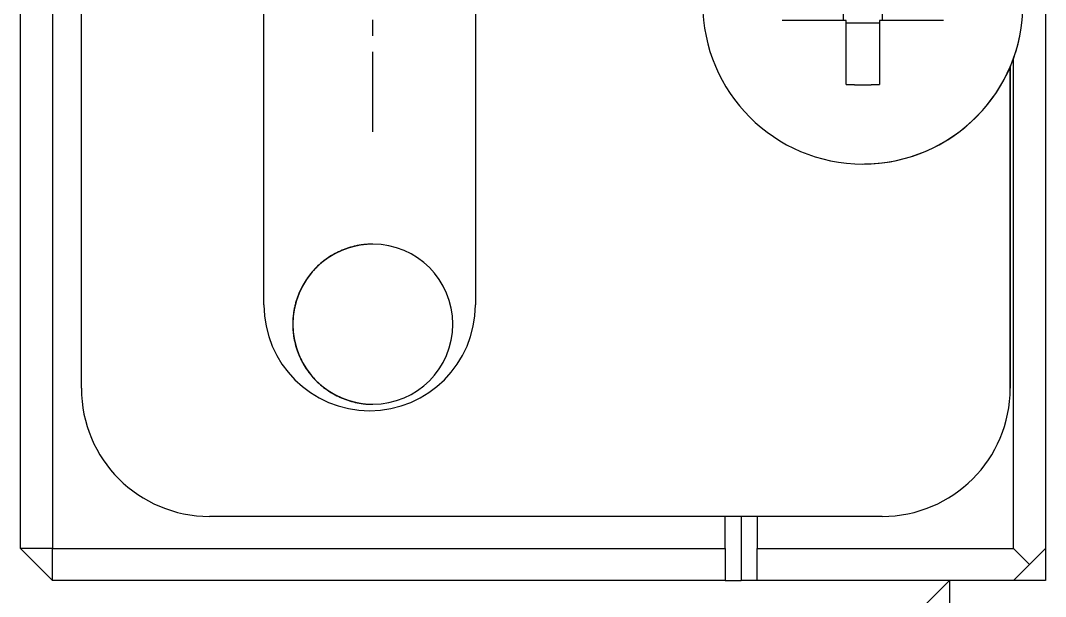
# Model space of a CAD drawing. Extents: x 67 to 344, y 71 to 375.
# Drawn here: x 225.32 to 241.32, y 144.33 to 153.32 of the extents above; entities that cross this region are included whole.
import ezdxf

# ---------------------------------------------------------------- set-up
doc = ezdxf.new("R2010")
doc.units = 0
doc.linetypes.add('CENTER', pattern=[2, 1.25, -0.25, 0.25, -0.25])
doc.layers.get('0').update_dxf_attribs({"linetype": 'CONTINUOUS'})

msp = doc.modelspace()

# ---------------------------------------------------------------- linework, layer by layer
at = {"color": 7, "linetype": 'CONTINUOUS'}
for p, q in [((225.321, 145.078), (225.321, 184.078)), ((241.321, 183.578), (241.321, 144.578)), ((225.821, 158.532), (225.821, 145.078)), ((226.271, 147.578), (226.271, 156.504)), ((229.121, 148.878), (229.121, 153.875)), ((229.121, 148.878), (229.121, 153.875)), ((232.421, 153.841), (232.421, 148.878)), ((238.17, 153.318), (238.17, 153.838)), ((238.772, 153.838), (238.772, 153.318)), ((238.211, 153.318), (237.212, 153.318)), ((238.211, 152.319), (238.211, 153.318)), ((238.211, 153.276), (238.211, 153.318)), ((238.731, 153.318), (238.731, 152.319)), ((239.73, 153.318), (238.731, 153.318)), ((238.211, 152.319), (238.211, 153.276)), ((238.731, 153.276), (238.211, 153.276)), ((240.821, 145.078), (240.821, 152.725)), ((240.771, 147.578), (240.771, 152.598)), ((240.771, 152.598), (240.771, 147.578)), ((238.771, 145.578), (228.271, 145.578)), ((236.321, 145.078), (236.321, 145.578)), ((236.571, 145.578), (236.571, 144.578)), ((236.821, 145.578), (236.821, 145.078)), ((225.821, 145.078), (225.321, 145.078)), ((225.821, 144.578), (225.321, 145.078)), ((225.821, 145.078), (236.321, 145.078)), ((225.821, 144.578), (225.821, 145.078)), ((236.321, 145.078), (236.321, 144.578)), ((236.821, 145.078), (240.821, 145.078)), ((236.821, 144.578), (236.821, 145.078)), ((240.821, 145.078), (241.071, 144.828)), ((240.971, 144.728), (241.321, 145.077)), ((241.321, 145.077), (240.972, 144.728)), ((241.071, 144.828), (241.321, 145.078)), ((241.321, 145.077), (241.072, 144.828)), ((241.071, 144.828), (240.821, 144.578)), ((240.822, 144.578), (241.072, 144.828)), ((240.971, 144.728), (240.972, 144.728)), ((240.972, 144.728), (240.972, 144.728)), ((229.621, 144.578), (225.821, 144.578)), ((229.622, 144.578), (229.621, 144.578)), ((236.321, 144.578), (229.622, 144.578)), ((236.322, 144.578), (236.571, 144.578)), ((236.821, 144.578), (236.571, 144.578)), ((239.621, 144.578), (236.821, 144.578)), ((239.321, 144.078), (239.821, 144.578)), ((239.622, 144.578), (239.621, 144.578)), ((239.821, 144.578), (239.622, 144.578)), ((239.821, 144.578), (239.821, 110.578)), ((241.321, 144.578), (239.821, 144.578))]:
    msp.add_line(p, q, dxfattribs=at)
at = {"color": 1, "linetype": 'CENTER'}
msp.add_line((230.821, 151.578), (230.821, 165.578), dxfattribs=at)
at = {"color": 7, "linetype": 'CONTINUOUS'}
for points in [[(238.211, 152.319, 0), (238.215, 152.319, 0), (238.219, 152.319, 0), (238.223, 152.319, 0), (238.227, 152.319, 0), (238.231, 152.318, 0), (238.235, 152.318, 0), (238.239, 152.318, 0), (238.243, 152.318, 0), (238.248, 152.318, 0), (238.252, 152.318, 0), (238.256, 152.318, 0), (238.26, 152.318, 0), (238.264, 152.318, 0), (238.268, 152.318, 0), (238.272, 152.318, 0), (238.276, 152.318, 0), (238.28, 152.317, 0), (238.284, 152.317, 0), (238.288, 152.317, 0), (238.292, 152.317, 0), (238.296, 152.317, 0), (238.3, 152.317, 0), (238.304, 152.317, 0), (238.308, 152.317, 0), (238.313, 152.317, 0), (238.317, 152.317, 0), (238.321, 152.317, 0), (238.325, 152.317, 0), (238.329, 152.317, 0), (238.333, 152.317, 0), (238.337, 152.317, 0), (238.341, 152.316, 0), (238.345, 152.316, 0), (238.349, 152.316, 0), (238.353, 152.316, 0), (238.357, 152.316, 0), (238.361, 152.316, 0), (238.365, 152.316, 0), (238.369, 152.316, 0), (238.373, 152.316, 0), (238.378, 152.316, 0), (238.382, 152.316, 0), (238.386, 152.316, 0), (238.39, 152.316, 0), (238.394, 152.316, 0), (238.398, 152.316, 0), (238.402, 152.316, 0), (238.406, 152.316, 0), (238.41, 152.316, 0), (238.414, 152.316, 0), (238.418, 152.316, 0), (238.422, 152.316, 0), (238.426, 152.316, 0), (238.43, 152.316, 0), (238.434, 152.316, 0), (238.438, 152.316, 0), (238.443, 152.316, 0), (238.447, 152.316, 0), (238.451, 152.316, 0), (238.455, 152.316, 0), (238.459, 152.316, 0), (238.463, 152.316, 0), (238.467, 152.316, 0), (238.471, 152.316, 0), (238.475, 152.316, 0), (238.479, 152.316, 0), (238.483, 152.316, 0), (238.487, 152.316, 0), (238.491, 152.316, 0), (238.495, 152.316, 0), (238.499, 152.316, 0), (238.504, 152.316, 0), (238.508, 152.316, 0), (238.512, 152.316, 0), (238.516, 152.316, 0), (238.52, 152.316, 0), (238.524, 152.316, 0), (238.528, 152.316, 0), (238.532, 152.316, 0), (238.536, 152.316, 0), (238.54, 152.316, 0), (238.544, 152.316, 0), (238.548, 152.316, 0), (238.552, 152.316, 0), (238.556, 152.316, 0), (238.56, 152.316, 0), (238.565, 152.316, 0), (238.569, 152.316, 0), (238.573, 152.316, 0), (238.577, 152.316, 0), (238.581, 152.316, 0), (238.585, 152.316, 0), (238.589, 152.316, 0), (238.593, 152.316, 0), (238.597, 152.316, 0), (238.601, 152.316, 0), (238.605, 152.317, 0), (238.609, 152.317, 0), (238.613, 152.317, 0), (238.617, 152.317, 0), (238.621, 152.317, 0), (238.625, 152.317, 0), (238.63, 152.317, 0), (238.634, 152.317, 0), (238.638, 152.317, 0), (238.642, 152.317, 0), (238.646, 152.317, 0), (238.65, 152.317, 0), (238.654, 152.317, 0), (238.658, 152.317, 0), (238.662, 152.317, 0), (238.666, 152.318, 0), (238.67, 152.318, 0), (238.674, 152.318, 0), (238.678, 152.318, 0), (238.682, 152.318, 0), (238.686, 152.318, 0), (238.69, 152.318, 0), (238.694, 152.318, 0), (238.699, 152.318, 0), (238.703, 152.318, 0), (238.707, 152.318, 0), (238.711, 152.318, 0), (238.715, 152.319, 0), (238.719, 152.319, 0), (238.723, 152.319, 0), (238.727, 152.319, 0), (238.731, 152.319, 0)], [(230.821, 149.828, 0), (230.806, 149.827, 0), (230.79, 149.827, 0), (230.775, 149.827, 0), (230.76, 149.826, 0), (230.744, 149.825, 0), (230.729, 149.824, 0), (230.714, 149.823, 0), (230.698, 149.822, 0), (230.683, 149.82, 0), (230.668, 149.818, 0), (230.653, 149.816, 0), (230.637, 149.814, 0), (230.622, 149.812, 0), (230.607, 149.809, 0), (230.592, 149.806, 0), (230.577, 149.803, 0), (230.562, 149.8, 0), (230.547, 149.797, 0), (230.532, 149.794, 0), (230.517, 149.79, 0), (230.502, 149.786, 0), (230.487, 149.782, 0), (230.472, 149.778, 0), (230.458, 149.774, 0), (230.443, 149.769, 0), (230.428, 149.764, 0), (230.414, 149.759, 0), (230.399, 149.754, 0), (230.385, 149.749, 0), (230.371, 149.744, 0), (230.356, 149.738, 0), (230.342, 149.732, 0), (230.328, 149.726, 0), (230.314, 149.72, 0), (230.3, 149.714, 0), (230.286, 149.707, 0), (230.272, 149.701, 0), (230.258, 149.694, 0), (230.245, 149.687, 0), (230.231, 149.679, 0), (230.217, 149.672, 0), (230.204, 149.665, 0), (230.191, 149.657, 0), (230.178, 149.649, 0), (230.164, 149.641, 0), (230.151, 149.633, 0), (230.138, 149.625, 0), (230.126, 149.616, 0), (230.113, 149.608, 0), (230.1, 149.599, 0), (230.088, 149.59, 0), (230.075, 149.581, 0), (230.063, 149.572, 0), (230.051, 149.562, 0), (230.039, 149.553, 0), (230.027, 149.543, 0), (230.015, 149.533, 0), (230.004, 149.523, 0), (229.992, 149.513, 0), (229.981, 149.503, 0), (229.969, 149.492, 0), (229.958, 149.482, 0), (229.947, 149.471, 0), (229.936, 149.46, 0), (229.925, 149.449, 0), (229.915, 149.438, 0), (229.904, 149.427, 0), (229.894, 149.416, 0), (229.884, 149.404, 0), (229.873, 149.393, 0), (229.863, 149.381, 0), (229.854, 149.369, 0), (229.844, 149.357, 0), (229.835, 149.345, 0), (229.825, 149.333, 0), (229.816, 149.321, 0), (229.807, 149.308, 0), (229.798, 149.296, 0), (229.789, 149.283, 0), (229.781, 149.27, 0), (229.772, 149.257, 0), (229.764, 149.245, 0), (229.756, 149.231, 0), (229.748, 149.218, 0), (229.74, 149.205, 0), (229.732, 149.192, 0), (229.725, 149.178, 0), (229.718, 149.165, 0), (229.711, 149.151, 0), (229.704, 149.137, 0), (229.697, 149.124, 0), (229.69, 149.11, 0), (229.684, 149.096, 0), (229.677, 149.082, 0), (229.671, 149.068, 0), (229.665, 149.054, 0), (229.66, 149.039, 0), (229.654, 149.025, 0), (229.649, 149.011, 0), (229.643, 148.996, 0), (229.638, 148.982, 0), (229.633, 148.967, 0), (229.629, 148.953, 0), (229.624, 148.938, 0), (229.62, 148.923, 0), (229.616, 148.908, 0), (229.612, 148.893, 0), (229.608, 148.879, 0), (229.604, 148.864, 0), (229.601, 148.849, 0), (229.598, 148.834, 0), (229.595, 148.819, 0), (229.592, 148.803, 0), (229.589, 148.788, 0), (229.587, 148.773, 0), (229.584, 148.758, 0), (229.582, 148.743, 0), (229.58, 148.728, 0), (229.578, 148.712, 0), (229.577, 148.697, 0), (229.575, 148.682, 0), (229.574, 148.666, 0), (229.573, 148.651, 0), (229.573, 148.636, 0), (229.572, 148.62, 0), (229.571, 148.605, 0), (229.571, 148.59, 0), (229.571, 148.574, 0)], [(230.821, 149.828, 0), (230.79, 149.827, 0), (230.76, 149.826, 0), (230.729, 149.824, 0), (230.699, 149.822, 0), (230.668, 149.818, 0), (230.638, 149.814, 0), (230.607, 149.809, 0), (230.577, 149.804, 0), (230.547, 149.797, 0), (230.517, 149.79, 0), (230.488, 149.782, 0), (230.458, 149.774, 0), (230.429, 149.764, 0), (230.4, 149.755, 0), (230.371, 149.744, 0), (230.343, 149.732, 0), (230.315, 149.72, 0), (230.287, 149.708, 0), (230.259, 149.694, 0), (230.232, 149.68, 0), (230.205, 149.665, 0), (230.178, 149.65, 0), (230.152, 149.634, 0), (230.127, 149.617, 0), (230.101, 149.6, 0), (230.076, 149.582, 0), (230.052, 149.563, 0), (230.028, 149.544, 0), (230.005, 149.524, 0), (229.982, 149.504, 0), (229.959, 149.483, 0), (229.937, 149.461, 0), (229.916, 149.44, 0), (229.895, 149.417, 0), (229.875, 149.394, 0), (229.855, 149.371, 0), (229.836, 149.347, 0), (229.817, 149.322, 0), (229.799, 149.297, 0), (229.782, 149.272, 0), (229.765, 149.246, 0), (229.749, 149.22, 0), (229.734, 149.194, 0), (229.719, 149.167, 0), (229.705, 149.14, 0), (229.691, 149.112, 0), (229.678, 149.084, 0), (229.666, 149.056, 0), (229.655, 149.027, 0), (229.644, 148.999, 0), (229.634, 148.97, 0), (229.625, 148.94, 0), (229.616, 148.911, 0), (229.609, 148.881, 0), (229.601, 148.851, 0), (229.595, 148.821, 0), (229.59, 148.791, 0), (229.585, 148.761, 0), (229.581, 148.731, 0), (229.577, 148.7, 0), (229.574, 148.67, 0), (229.573, 148.639, 0), (229.571, 148.608, 0), (229.571, 148.578, 0), (229.571, 148.547, 0), (229.573, 148.516, 0), (229.574, 148.486, 0), (229.577, 148.455, 0), (229.581, 148.425, 0), (229.585, 148.394, 0), (229.59, 148.364, 0), (229.595, 148.334, 0), (229.601, 148.304, 0), (229.609, 148.274, 0), (229.616, 148.244, 0), (229.625, 148.215, 0), (229.634, 148.185, 0), (229.644, 148.156, 0), (229.655, 148.128, 0), (229.666, 148.099, 0), (229.678, 148.071, 0), (229.691, 148.043, 0), (229.705, 148.016, 0), (229.719, 147.988, 0), (229.734, 147.961, 0), (229.749, 147.935, 0), (229.765, 147.909, 0), (229.782, 147.883, 0), (229.799, 147.858, 0), (229.817, 147.833, 0), (229.836, 147.809, 0), (229.855, 147.785, 0), (229.875, 147.761, 0), (229.895, 147.738, 0), (229.916, 147.716, 0), (229.937, 147.694, 0), (229.959, 147.672, 0), (229.982, 147.651, 0), (230.005, 147.631, 0), (230.028, 147.611, 0), (230.052, 147.592, 0), (230.076, 147.574, 0), (230.101, 147.556, 0), (230.127, 147.538, 0), (230.152, 147.522, 0), (230.178, 147.505, 0), (230.205, 147.49, 0), (230.232, 147.475, 0), (230.259, 147.461, 0), (230.287, 147.448, 0), (230.315, 147.435, 0), (230.343, 147.423, 0), (230.371, 147.411, 0), (230.4, 147.401, 0), (230.429, 147.391, 0), (230.458, 147.381, 0), (230.488, 147.373, 0), (230.517, 147.365, 0), (230.547, 147.358, 0), (230.577, 147.352, 0), (230.607, 147.346, 0), (230.638, 147.341, 0), (230.668, 147.337, 0), (230.699, 147.334, 0), (230.729, 147.331, 0), (230.76, 147.329, 0), (230.79, 147.328, 0), (230.821, 147.328, 0)], [(229.571, 148.574, 0), (229.571, 148.559, 0), (229.572, 148.544, 0), (229.572, 148.528, 0), (229.573, 148.513, 0), (229.574, 148.498, 0), (229.575, 148.482, 0), (229.576, 148.467, 0), (229.577, 148.452, 0), (229.579, 148.437, 0), (229.581, 148.421, 0), (229.583, 148.406, 0), (229.585, 148.391, 0), (229.588, 148.376, 0), (229.59, 148.361, 0), (229.593, 148.346, 0), (229.596, 148.331, 0), (229.599, 148.316, 0), (229.602, 148.301, 0), (229.606, 148.286, 0), (229.609, 148.271, 0), (229.613, 148.256, 0), (229.617, 148.242, 0), (229.621, 148.227, 0), (229.626, 148.212, 0), (229.63, 148.197, 0), (229.635, 148.183, 0), (229.64, 148.168, 0), (229.645, 148.154, 0), (229.65, 148.14, 0), (229.656, 148.125, 0), (229.661, 148.111, 0), (229.667, 148.097, 0), (229.673, 148.083, 0), (229.679, 148.069, 0), (229.686, 148.055, 0), (229.692, 148.041, 0), (229.699, 148.027, 0), (229.706, 148.013, 0), (229.713, 148, 0), (229.72, 147.986, 0), (229.727, 147.973, 0), (229.735, 147.959, 0), (229.742, 147.946, 0), (229.75, 147.933, 0), (229.758, 147.92, 0), (229.766, 147.907, 0), (229.775, 147.894, 0), (229.783, 147.881, 0), (229.792, 147.869, 0), (229.8, 147.856, 0), (229.809, 147.844, 0), (229.818, 147.831, 0), (229.828, 147.819, 0), (229.837, 147.807, 0), (229.846, 147.795, 0), (229.856, 147.783, 0), (229.866, 147.771, 0), (229.876, 147.76, 0), (229.886, 147.748, 0), (229.896, 147.737, 0), (229.907, 147.726, 0), (229.917, 147.714, 0), (229.928, 147.703, 0), (229.938, 147.693, 0), (229.949, 147.682, 0), (229.96, 147.671, 0), (229.972, 147.661, 0), (229.983, 147.65, 0), (229.994, 147.64, 0), (230.006, 147.63, 0), (230.018, 147.62, 0), (230.029, 147.61, 0), (230.041, 147.601, 0), (230.053, 147.591, 0), (230.065, 147.582, 0), (230.078, 147.573, 0), (230.09, 147.564, 0), (230.102, 147.555, 0), (230.115, 147.546, 0), (230.128, 147.538, 0), (230.141, 147.529, 0), (230.153, 147.521, 0), (230.166, 147.513, 0), (230.18, 147.505, 0), (230.193, 147.497, 0), (230.206, 147.489, 0), (230.219, 147.482, 0), (230.233, 147.475, 0), (230.246, 147.468, 0), (230.26, 147.461, 0), (230.274, 147.454, 0), (230.288, 147.447, 0), (230.301, 147.441, 0), (230.315, 147.434, 0), (230.329, 147.428, 0), (230.344, 147.422, 0), (230.358, 147.417, 0), (230.372, 147.411, 0), (230.386, 147.406, 0), (230.401, 147.4, 0), (230.415, 147.395, 0), (230.43, 147.39, 0), (230.444, 147.386, 0), (230.459, 147.381, 0), (230.474, 147.377, 0), (230.488, 147.373, 0), (230.503, 147.369, 0), (230.518, 147.365, 0), (230.533, 147.361, 0), (230.548, 147.358, 0), (230.563, 147.355, 0), (230.578, 147.352, 0), (230.593, 147.349, 0), (230.608, 147.346, 0), (230.623, 147.343, 0), (230.638, 147.341, 0), (230.653, 147.339, 0), (230.668, 147.337, 0), (230.684, 147.335, 0), (230.699, 147.334, 0), (230.714, 147.332, 0), (230.729, 147.331, 0), (230.745, 147.33, 0), (230.76, 147.329, 0), (230.775, 147.328, 0), (230.791, 147.328, 0), (230.806, 147.328, 0), (230.821, 147.328, 0)]]:
    msp.add_polyline3d(points, dxfattribs=at)
for centre, radius, start, end in [((238.471, 153.578), 2.5, 90, 270), ((238.471, 153.578), 2.5, 270, 0), ((238.471, 153.578), 2.5, 271.1474, 0), ((238.471, 153.578), 2.5, 270, 271.1474), ((230.821, 148.578), 1.25, 90, 270), ((230.821, 148.578), 1.25, 270, 90), ((230.771, 148.878), 1.65, 180, 270), ((230.771, 148.878), 1.65, 180, 270), ((230.771, 148.878), 1.65, 270, 0), ((228.271, 147.578), 2, 180, 270), ((238.771, 147.578), 2, 270, 0), ((238.771, 147.578), 2, 270, 0)]:
    msp.add_arc(centre, radius, start, end, dxfattribs=at)

doc.saveas('drawing.dxf')
